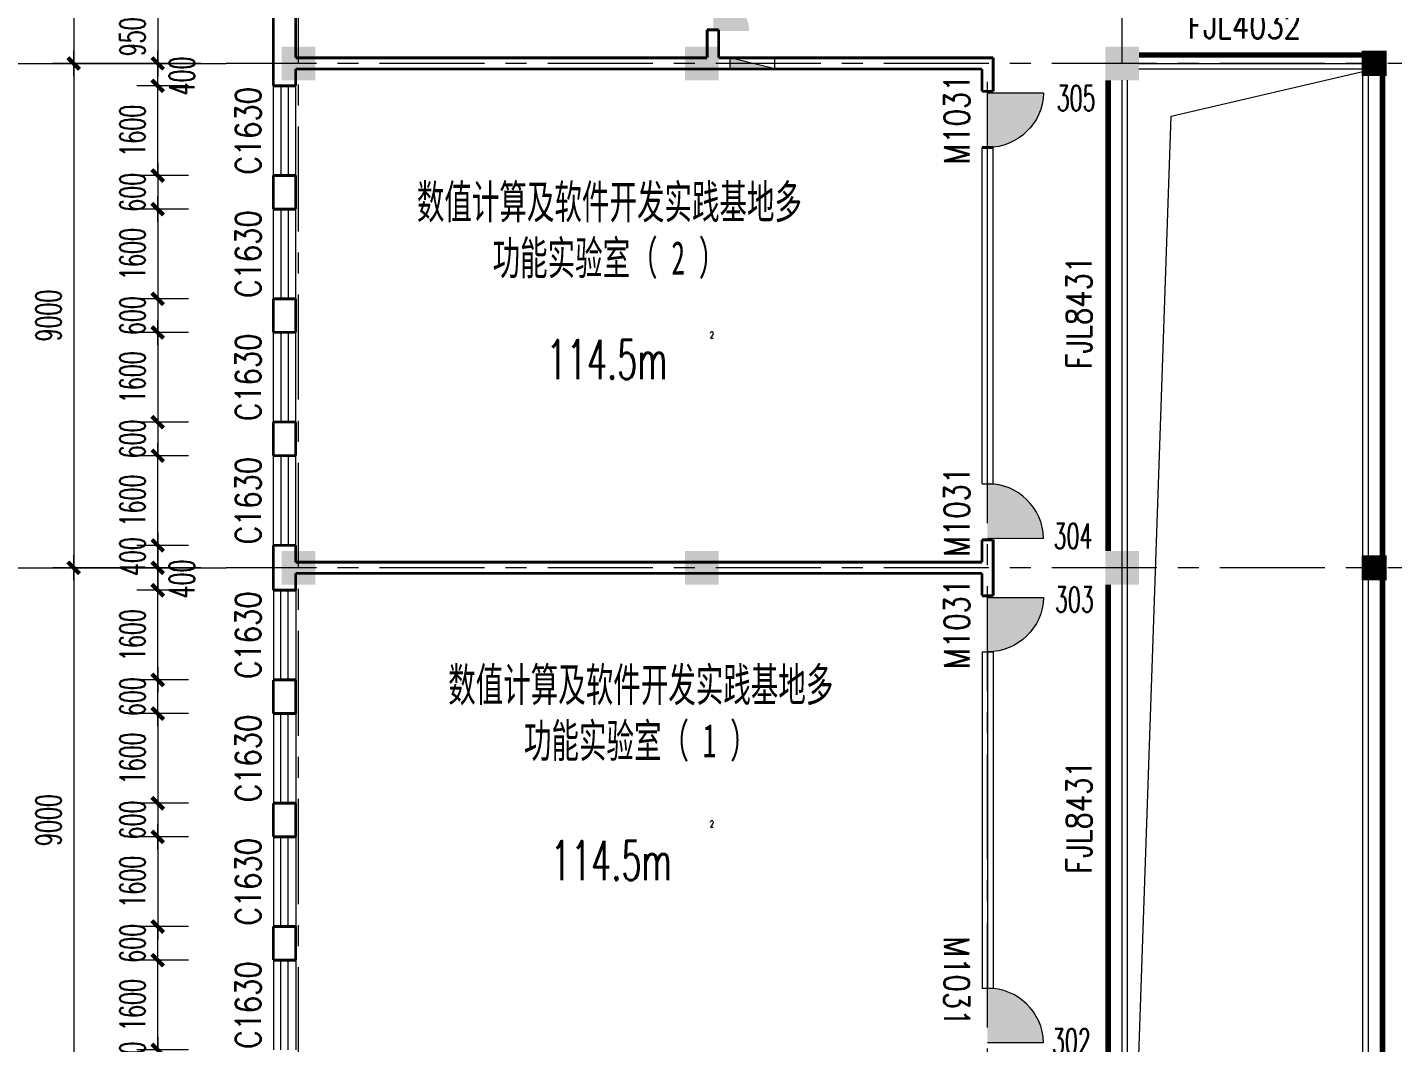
# Model space of a CAD drawing. Extents: x 1575758 to 1999219, y -897052 to -636879.
# Drawn here: x 1785633 to 1810006, y -678390 to -660273 of the extents above; entities that cross this region are included whole.
import ezdxf
from ezdxf.enums import TextEntityAlignment as Align

# ---------------------------------------------------------------- set-up
doc = ezdxf.new("R2010")
doc.units = 0
doc.header["$LTSCALE"] = 1500
doc.header["$MEASUREMENT"] = 0
doc.linetypes.add('CENTER', pattern=[2, 1.25, -0.25, 0.25, -0.25])
doc.linetypes.add('DASH', pattern=[0.35, 0.25, -0.1])
doc.layers.get('0').update_dxf_attribs({"linetype": 'CONTINUOUS', "lineweight": 5})
doc.layers.get('DEFPOINTS').update_dxf_attribs({"linetype": 'CONTINUOUS', "lineweight": 5})
for name, color, linetype, lineweight in [('AXIS', 7, 'CONTINUOUS', 5), ('COLUMN', 7, 'CONTINUOUS', 5), ('DOTE', 7, 'CENTER', 5), ('OTHER', 7, 'CONTINUOUS', 5), ('PUB_DIM', 7, 'CONTINUOUS', 5), ('PUB_TEXT', 7, 'CONTINUOUS', 5), ('STAIR', 7, 'CONTINUOUS', 0), ('U型玻璃', 7, 'CONTINUOUS', 5), ('WALL', 7, 'CONTINUOUS', 5), ('WINDOW', 7, 'CONTINUOUS', 0), ('WINDOW_TEXT', 7, 'CONTINUOUS', 5), ('我的', 7, 'CONTINUOUS', 5), ('消火栓', 7, 'CONTINUOUS', 5), ('防火卷帘', 7, 'CONTINUOUS', 5), ('防火卷帘名称', 7, 'CONTINUOUS', 5)]:
    doc.layers.add(name, color=color, linetype=linetype, lineweight=lineweight)
doc.layers.add('防盗门', color=180, linetype='CONTINUOUS')
doc.styles.add('_SIMPLEX', font='SIMPLEX.shx', dxfattribs={"width": 0.6})
doc.styles.add('DIM_FONT', font='romans.shx', dxfattribs={"width": 0.6})
doc.styles.add('SIMPLEX', font='SIMPLEX.SHX', dxfattribs={"width": 0.6})
doc.dimstyles.new('NORMAL', dxfattribs={"dimscale": 1.5, "dimtxt": 300, "dimasz": 1, "dimexe": 250, "dimexo": 300, "dimgap": 150, "dimtad": 1, "dimdec": 0, "dimdsep": 46, "dimtxsty": 'DIM_FONT', "dimblk1": '_DIMX', "dimblk2": '_DIMX', "dimsah": 1, "dimcen": 2.5, "dimdle": 0.3, "dimclrd": 256, "dimclre": 256, "dimclrt": 256, "dimadec": 0, "dimazin": 0, "dimtfac": 1, "dimtdec": 0, "dimtix": 1, "dimtmove": 2, "dimatfit": 3, "dimldrblk": '_DIMX', "dimfxl": 1, "dimtvp": 1, "dimtolj": 1, "dimtzin": 0, "dimlwd": -1, "dimlwe": -1, "dimarcsym": 0})
pattern_1 = [(45, (105655.5827, -242071.8225), (-0.8838834765, 0.8838834765), [])]

# ---------------------------------------------------------------- blocks, each defined once
blk = doc.blocks.new('M_A2ZXL')
blk.add_line((-0.472, 0), (-0.472, -1))
blk.add_arc((-0.5, 0), 1, 271.6231, 0)
blk = doc.blocks.new('_FZH')
blk.add_solid([(0.5, -0.5), (-0.5, -0.5), (0.5, 0.5), (-0.5, 0.5)])
blk = doc.blocks.new('A$C68C06AB7')
at = {"layer": '消火栓'}
blk.add_hatch(color=256, dxfattribs=at).paths.add_polyline_path([(800, 200), (0, 200), (800, 0)])
blk.add_line((0, 200), (800, 0), dxfattribs=at)
blk.add_lwpolyline([(0, 200), (0, 0), (800, 0), (800, 200)], close=True, dxfattribs=at)
blk = doc.blocks.new('_WBLK')
for p, q in [((-0.5, 0.5), (0.5, 0.5)), ((0.5, 0.167), (-0.5, 0.167)), ((0.5, -0.167), (-0.5, -0.167)), ((-0.5, -0.5), (0.5, -0.5))]:
    blk.add_line(p, q)
at = {"layer": 'WINDOW_TEXT', "style": 'SIMPLEX', "flags": 9}
blk.add_attdef('A', text='', height=1, dxfattribs=at).set_placement((0, 1.5), align=Align.MIDDLE)
blk = doc.blocks.new('_DIMX')
blk.add_line((-150, 0), (150, 0))
at = {"const_width": 50}
blk.add_lwpolyline([(-70, -70), (70, 70)], dxfattribs=at)
blk = doc.blocks.new('*D1008')
at = {"layer": 'AXIS'}
for p, q in [((1788731, -653117), (1786086, -653117)), ((1786461, -653118), (1786461, -660915)), ((1788731, -660917), (1786086, -660917))]:
    blk.add_line(p, q, dxfattribs=at)
at = {"layer": 'DEFPOINTS', "color": 0, "lineweight": 5}
for p in [(1789181, -653117), (1786461, -660917), (1789181, -660917)]:
    blk.add_point(p, dxfattribs=at)
at = {"layer": 'AXIS', "xscale": 1.5, "yscale": 1.5, "zscale": 1.5}
for p, rotation in [((1786461, -653117), 90), ((1786461, -660917), 270)]:
    blk.add_blockref('_DIMX', p, dxfattribs=dict(at, rotation=rotation))
at = {"layer": 'AXIS', "insert": (1786011, -657017), "char_height": 450, "attachment_point": 5, "rotation": 90, "style": 'DIM_FONT'}
blk.add_mtext('\\A1;7800', dxfattribs=at)
blk = doc.blocks.new('*D1009')
at = {"layer": 'AXIS'}
for p, q in [((1788731, -660917), (1786086, -660917)), ((1786461, -660918), (1786461, -669915)), ((1788731, -669917), (1786086, -669917))]:
    blk.add_line(p, q, dxfattribs=at)
at = {"layer": 'DEFPOINTS', "color": 0, "lineweight": 5}
for p in [(1789181, -660917), (1786461, -669917), (1789181, -669917)]:
    blk.add_point(p, dxfattribs=at)
at = {"layer": 'AXIS', "xscale": 1.5, "yscale": 1.5, "zscale": 1.5}
for p, rotation in [((1786461, -660917), 90), ((1786461, -669917), 270)]:
    blk.add_blockref('_DIMX', p, dxfattribs=dict(at, rotation=rotation))
at = {"layer": 'AXIS', "insert": (1786011, -665417), "char_height": 450, "attachment_point": 5, "rotation": 90, "style": 'DIM_FONT'}
blk.add_mtext('\\A1;9000', dxfattribs=at)
blk = doc.blocks.new('*D1010')
at = {"layer": 'AXIS'}
for p, q in [((1788731, -669917), (1786086, -669917)), ((1786461, -669918), (1786461, -678915)), ((1788731, -678917), (1786086, -678917))]:
    blk.add_line(p, q, dxfattribs=at)
at = {"layer": 'DEFPOINTS', "color": 0, "lineweight": 5}
for p in [(1789181, -669917), (1786461, -678917), (1789181, -678917)]:
    blk.add_point(p, dxfattribs=at)
at = {"layer": 'AXIS', "xscale": 1.5, "yscale": 1.5, "zscale": 1.5}
for p, rotation in [((1786461, -669917), 90), ((1786461, -678917), 270)]:
    blk.add_blockref('_DIMX', p, dxfattribs=dict(at, rotation=rotation))
at = {"layer": 'AXIS', "insert": (1786011, -674417), "char_height": 450, "attachment_point": 5, "rotation": 90, "style": 'DIM_FONT'}
blk.add_mtext('\\A1;9000', dxfattribs=at)
blk = doc.blocks.new('*D1012')
at = {"layer": 'AXIS'}
for p, q in [((1788419, -652667), (1784586, -652667)), ((1784961, -652668), (1784961, -687915)), ((1788419, -687917), (1784586, -687917))]:
    blk.add_line(p, q, dxfattribs=at)
at = {"layer": 'DEFPOINTS', "color": 0, "lineweight": 5}
for p in [(1788869, -652667), (1784961, -687917), (1788869, -687917)]:
    blk.add_point(p, dxfattribs=at)
at = {"layer": 'AXIS', "xscale": 1.5, "yscale": 1.5, "zscale": 1.5}
for p, rotation in [((1784961, -652667), 90), ((1784961, -687917), 270)]:
    blk.add_blockref('_DIMX', p, dxfattribs=dict(at, rotation=rotation))
at = {"layer": 'AXIS', "insert": (1784511, -670292), "char_height": 450, "attachment_point": 5, "rotation": 90, "style": 'DIM_FONT'}
blk.add_mtext('\\A1;35250', dxfattribs=at)
blk = doc.blocks.new('*D1020')
at = {"layer": 'DEFPOINTS', "color": 0, "lineweight": 5}
for p in [(1788961, -659967), (1787961, -660917), (1788961, -660917)]:
    blk.add_point(p, dxfattribs=at)
at = {"layer": 'PUB_DIM'}
for p, q in [((1788511, -659967), (1787586, -659967)), ((1787961, -659965), (1787961, -659964)), ((1787961, -659967), (1787961, -660917)), ((1788511, -660917), (1787586, -660917)), ((1787961, -660918), (1787961, -660920))]:
    blk.add_line(p, q, dxfattribs=at)
at = {"layer": 'PUB_DIM', "xscale": 1.5, "yscale": 1.5, "zscale": 1.5}
for p, rotation in [((1787961, -659967), 270), ((1787961, -660917), 90)]:
    blk.add_blockref('_DIMX', p, dxfattribs=dict(at, rotation=rotation))
at = {"layer": 'PUB_DIM', "insert": (1787511, -660442), "char_height": 450, "attachment_point": 5, "rotation": 90, "style": 'DIM_FONT'}
blk.add_mtext('\\A1;950', dxfattribs=at)
blk = doc.blocks.new('*D1066')
at = {"layer": 'DEFPOINTS', "color": 0, "lineweight": 5}
for p in [(1787961, -661317), (1788961, -661317), (1788961, -662917)]:
    blk.add_point(p, dxfattribs=at)
at = {"layer": 'PUB_DIM'}
for p, q in [((1788511, -661317), (1787586, -661317)), ((1787961, -662915), (1787961, -661318)), ((1788511, -662917), (1787586, -662917))]:
    blk.add_line(p, q, dxfattribs=at)
at = {"layer": 'PUB_DIM', "xscale": 1.5, "yscale": 1.5, "zscale": 1.5}
for p, rotation in [((1787961, -661317), 90), ((1787961, -662917), 270)]:
    blk.add_blockref('_DIMX', p, dxfattribs=dict(at, rotation=rotation))
at = {"layer": 'PUB_DIM', "insert": (1787511, -662117), "char_height": 450, "attachment_point": 5, "rotation": 90, "style": 'DIM_FONT'}
blk.add_mtext('\\A1;1600', dxfattribs=at)
blk = doc.blocks.new('*D1067')
at = {"layer": 'DEFPOINTS', "color": 0, "lineweight": 5}
for p in [(1788961, -662917), (1787961, -663517), (1788961, -663517)]:
    blk.add_point(p, dxfattribs=at)
at = {"layer": 'PUB_DIM'}
for p, q in [((1788511, -662917), (1787586, -662917)), ((1787961, -662915), (1787961, -662914)), ((1787961, -662917), (1787961, -663517)), ((1788511, -663517), (1787586, -663517)), ((1787961, -663518), (1787961, -663520))]:
    blk.add_line(p, q, dxfattribs=at)
at = {"layer": 'PUB_DIM', "xscale": 1.5, "yscale": 1.5, "zscale": 1.5}
for p, rotation in [((1787961, -662917), 270), ((1787961, -663517), 90)]:
    blk.add_blockref('_DIMX', p, dxfattribs=dict(at, rotation=rotation))
at = {"layer": 'PUB_DIM', "insert": (1787511, -663217), "char_height": 450, "attachment_point": 5, "rotation": 90, "style": 'DIM_FONT'}
blk.add_mtext('\\A1;600', dxfattribs=at)
blk = doc.blocks.new('*D1068')
at = {"layer": 'DEFPOINTS', "color": 0, "lineweight": 5}
for p in [(1788961, -663517), (1787961, -665117), (1788961, -665117)]:
    blk.add_point(p, dxfattribs=at)
at = {"layer": 'PUB_DIM'}
for p, q in [((1788511, -663517), (1787586, -663517)), ((1787961, -663518), (1787961, -665115)), ((1788511, -665117), (1787586, -665117))]:
    blk.add_line(p, q, dxfattribs=at)
at = {"layer": 'PUB_DIM', "xscale": 1.5, "yscale": 1.5, "zscale": 1.5}
for p, rotation in [((1787961, -663517), 90), ((1787961, -665117), 270)]:
    blk.add_blockref('_DIMX', p, dxfattribs=dict(at, rotation=rotation))
at = {"layer": 'PUB_DIM', "insert": (1787511, -664317), "char_height": 450, "attachment_point": 5, "rotation": 90, "style": 'DIM_FONT'}
blk.add_mtext('\\A1;1600', dxfattribs=at)
blk = doc.blocks.new('*D1069')
at = {"layer": 'DEFPOINTS', "color": 0, "lineweight": 5}
for p in [(1788961, -665117), (1787961, -665717), (1788961, -665717)]:
    blk.add_point(p, dxfattribs=at)
at = {"layer": 'PUB_DIM'}
for p, q in [((1788511, -665117), (1787586, -665117)), ((1787961, -665115), (1787961, -665114)), ((1787961, -665117), (1787961, -665717)), ((1788511, -665717), (1787586, -665717)), ((1787961, -665718), (1787961, -665720))]:
    blk.add_line(p, q, dxfattribs=at)
at = {"layer": 'PUB_DIM', "xscale": 1.5, "yscale": 1.5, "zscale": 1.5}
for p, rotation in [((1787961, -665117), 270), ((1787961, -665717), 90)]:
    blk.add_blockref('_DIMX', p, dxfattribs=dict(at, rotation=rotation))
at = {"layer": 'PUB_DIM', "insert": (1787511, -665417), "char_height": 450, "attachment_point": 5, "rotation": 90, "style": 'DIM_FONT'}
blk.add_mtext('\\A1;600', dxfattribs=at)
blk = doc.blocks.new('*D1070')
at = {"layer": 'DEFPOINTS', "color": 0, "lineweight": 5}
for p in [(1788961, -665717), (1787961, -667317), (1788961, -667317)]:
    blk.add_point(p, dxfattribs=at)
at = {"layer": 'PUB_DIM'}
for p, q in [((1788511, -665717), (1787586, -665717)), ((1787961, -665718), (1787961, -667315)), ((1788511, -667317), (1787586, -667317))]:
    blk.add_line(p, q, dxfattribs=at)
at = {"layer": 'PUB_DIM', "xscale": 1.5, "yscale": 1.5, "zscale": 1.5}
for p, rotation in [((1787961, -665717), 90), ((1787961, -667317), 270)]:
    blk.add_blockref('_DIMX', p, dxfattribs=dict(at, rotation=rotation))
at = {"layer": 'PUB_DIM', "insert": (1787511, -666517), "char_height": 450, "attachment_point": 5, "rotation": 90, "style": 'DIM_FONT'}
blk.add_mtext('\\A1;1600', dxfattribs=at)
blk = doc.blocks.new('*D1071')
at = {"layer": 'DEFPOINTS', "color": 0, "lineweight": 5}
for p in [(1788961, -667317), (1787961, -667917), (1788961, -667917)]:
    blk.add_point(p, dxfattribs=at)
at = {"layer": 'PUB_DIM'}
for p, q in [((1788511, -667317), (1787586, -667317)), ((1787961, -667315), (1787961, -667314)), ((1787961, -667317), (1787961, -667917)), ((1788511, -667917), (1787586, -667917)), ((1787961, -667918), (1787961, -667920))]:
    blk.add_line(p, q, dxfattribs=at)
at = {"layer": 'PUB_DIM', "xscale": 1.5, "yscale": 1.5, "zscale": 1.5}
for p, rotation in [((1787961, -667317), 270), ((1787961, -667917), 90)]:
    blk.add_blockref('_DIMX', p, dxfattribs=dict(at, rotation=rotation))
at = {"layer": 'PUB_DIM', "insert": (1787511, -667617), "char_height": 450, "attachment_point": 5, "rotation": 90, "style": 'DIM_FONT'}
blk.add_mtext('\\A1;600', dxfattribs=at)
blk = doc.blocks.new('*D1072')
at = {"layer": 'DEFPOINTS', "color": 0, "lineweight": 5}
for p in [(1787961, -671917), (1788961, -671917), (1788961, -672517)]:
    blk.add_point(p, dxfattribs=at)
at = {"layer": 'PUB_DIM'}
for p, q in [((1788511, -671917), (1787586, -671917)), ((1787961, -671915), (1787961, -671914)), ((1787961, -672517), (1787961, -671917)), ((1788511, -672517), (1787586, -672517)), ((1787961, -672518), (1787961, -672520))]:
    blk.add_line(p, q, dxfattribs=at)
at = {"layer": 'PUB_DIM', "xscale": 1.5, "yscale": 1.5, "zscale": 1.5}
for p, rotation in [((1787961, -671917), 270), ((1787961, -672517), 90)]:
    blk.add_blockref('_DIMX', p, dxfattribs=dict(at, rotation=rotation))
at = {"layer": 'PUB_DIM', "insert": (1787511, -672217), "char_height": 450, "attachment_point": 5, "rotation": 90, "style": 'DIM_FONT'}
blk.add_mtext('\\A1;600', dxfattribs=at)
blk = doc.blocks.new('*D1073')
at = {"layer": 'DEFPOINTS', "color": 0, "lineweight": 5}
for p in [(1787961, -670317), (1788961, -670317), (1788961, -671917)]:
    blk.add_point(p, dxfattribs=at)
at = {"layer": 'PUB_DIM'}
for p, q in [((1788511, -670317), (1787586, -670317)), ((1787961, -671915), (1787961, -670318)), ((1788511, -671917), (1787586, -671917))]:
    blk.add_line(p, q, dxfattribs=at)
at = {"layer": 'PUB_DIM', "xscale": 1.5, "yscale": 1.5, "zscale": 1.5}
for p, rotation in [((1787961, -670317), 90), ((1787961, -671917), 270)]:
    blk.add_blockref('_DIMX', p, dxfattribs=dict(at, rotation=rotation))
at = {"layer": 'PUB_DIM', "insert": (1787511, -671117), "char_height": 450, "attachment_point": 5, "rotation": 90, "style": 'DIM_FONT'}
blk.add_mtext('\\A1;1600', dxfattribs=at)
blk = doc.blocks.new('*D1074')
at = {"layer": 'DEFPOINTS', "color": 0, "lineweight": 5}
for p in [(1787961, -669517), (1788961, -669517), (1788961, -669917)]:
    blk.add_point(p, dxfattribs=at)
at = {"layer": 'PUB_DIM'}
for p, q in [((1788511, -669517), (1787586, -669517)), ((1787961, -669515), (1787961, -669514)), ((1787961, -669917), (1787961, -669517)), ((1788511, -669917), (1787586, -669917)), ((1787961, -669918), (1787961, -669920))]:
    blk.add_line(p, q, dxfattribs=at)
at = {"layer": 'PUB_DIM', "xscale": 1.5, "yscale": 1.5, "zscale": 1.5}
for p, rotation in [((1787961, -669517), 270), ((1787961, -669917), 90)]:
    blk.add_blockref('_DIMX', p, dxfattribs=dict(at, rotation=rotation))
at = {"layer": 'PUB_DIM', "insert": (1787511, -669717), "char_height": 450, "attachment_point": 5, "rotation": 90, "style": 'DIM_FONT'}
blk.add_mtext('\\A1;400', dxfattribs=at)
blk = doc.blocks.new('*D1075')
at = {"layer": 'DEFPOINTS', "color": 0, "lineweight": 5}
for p in [(1787961, -667917), (1788961, -667917), (1788961, -669517)]:
    blk.add_point(p, dxfattribs=at)
at = {"layer": 'PUB_DIM'}
for p, q in [((1788511, -667917), (1787586, -667917)), ((1787961, -669515), (1787961, -667918)), ((1788511, -669517), (1787586, -669517))]:
    blk.add_line(p, q, dxfattribs=at)
at = {"layer": 'PUB_DIM', "xscale": 1.5, "yscale": 1.5, "zscale": 1.5}
for p, rotation in [((1787961, -667917), 90), ((1787961, -669517), 270)]:
    blk.add_blockref('_DIMX', p, dxfattribs=dict(at, rotation=rotation))
at = {"layer": 'PUB_DIM', "insert": (1787511, -668717), "char_height": 450, "attachment_point": 5, "rotation": 90, "style": 'DIM_FONT'}
blk.add_mtext('\\A1;1600', dxfattribs=at)
blk = doc.blocks.new('*D1077')
at = {"layer": 'DEFPOINTS', "color": 0, "lineweight": 5}
for p in [(1787961, -676917), (1788961, -676917), (1788961, -678517)]:
    blk.add_point(p, dxfattribs=at)
at = {"layer": 'PUB_DIM'}
for p, q in [((1788511, -676917), (1787586, -676917)), ((1787961, -678515), (1787961, -676918)), ((1788511, -678517), (1787586, -678517))]:
    blk.add_line(p, q, dxfattribs=at)
at = {"layer": 'PUB_DIM', "xscale": 1.5, "yscale": 1.5, "zscale": 1.5}
for p, rotation in [((1787961, -676917), 90), ((1787961, -678517), 270)]:
    blk.add_blockref('_DIMX', p, dxfattribs=dict(at, rotation=rotation))
at = {"layer": 'PUB_DIM', "insert": (1787511, -677717), "char_height": 450, "attachment_point": 5, "rotation": 90, "style": 'DIM_FONT'}
blk.add_mtext('\\A1;1600', dxfattribs=at)
blk = doc.blocks.new('*D1078')
at = {"layer": 'DEFPOINTS', "color": 0, "lineweight": 5}
for p in [(1787961, -676317), (1788961, -676317), (1788961, -676917)]:
    blk.add_point(p, dxfattribs=at)
at = {"layer": 'PUB_DIM'}
for p, q in [((1788511, -676317), (1787586, -676317)), ((1787961, -676315), (1787961, -676314)), ((1787961, -676917), (1787961, -676317)), ((1788511, -676917), (1787586, -676917)), ((1787961, -676918), (1787961, -676920))]:
    blk.add_line(p, q, dxfattribs=at)
at = {"layer": 'PUB_DIM', "xscale": 1.5, "yscale": 1.5, "zscale": 1.5}
for p, rotation in [((1787961, -676317), 270), ((1787961, -676917), 90)]:
    blk.add_blockref('_DIMX', p, dxfattribs=dict(at, rotation=rotation))
at = {"layer": 'PUB_DIM', "insert": (1787511, -676617), "char_height": 450, "attachment_point": 5, "rotation": 90, "style": 'DIM_FONT'}
blk.add_mtext('\\A1;600', dxfattribs=at)
blk = doc.blocks.new('*D1079')
at = {"layer": 'DEFPOINTS', "color": 0, "lineweight": 5}
for p in [(1788961, -672517), (1787961, -674117), (1788961, -674117)]:
    blk.add_point(p, dxfattribs=at)
at = {"layer": 'PUB_DIM'}
for p, q in [((1788511, -672517), (1787586, -672517)), ((1787961, -672518), (1787961, -674115)), ((1788511, -674117), (1787586, -674117))]:
    blk.add_line(p, q, dxfattribs=at)
at = {"layer": 'PUB_DIM', "xscale": 1.5, "yscale": 1.5, "zscale": 1.5}
for p, rotation in [((1787961, -672517), 90), ((1787961, -674117), 270)]:
    blk.add_blockref('_DIMX', p, dxfattribs=dict(at, rotation=rotation))
at = {"layer": 'PUB_DIM', "insert": (1787511, -673317), "char_height": 450, "attachment_point": 5, "rotation": 90, "style": 'DIM_FONT'}
blk.add_mtext('\\A1;1600', dxfattribs=at)
blk = doc.blocks.new('*D1080')
at = {"layer": 'DEFPOINTS', "color": 0, "lineweight": 5}
for p in [(1788961, -674117), (1787961, -674717), (1788961, -674717)]:
    blk.add_point(p, dxfattribs=at)
at = {"layer": 'PUB_DIM'}
for p, q in [((1788511, -674117), (1787586, -674117)), ((1787961, -674115), (1787961, -674114)), ((1787961, -674117), (1787961, -674717)), ((1788511, -674717), (1787586, -674717)), ((1787961, -674718), (1787961, -674720))]:
    blk.add_line(p, q, dxfattribs=at)
at = {"layer": 'PUB_DIM', "xscale": 1.5, "yscale": 1.5, "zscale": 1.5}
for p, rotation in [((1787961, -674117), 270), ((1787961, -674717), 90)]:
    blk.add_blockref('_DIMX', p, dxfattribs=dict(at, rotation=rotation))
at = {"layer": 'PUB_DIM', "insert": (1787511, -674417), "char_height": 450, "attachment_point": 5, "rotation": 90, "style": 'DIM_FONT'}
blk.add_mtext('\\A1;600', dxfattribs=at)
blk = doc.blocks.new('*D1081')
at = {"layer": 'DEFPOINTS', "color": 0, "lineweight": 5}
for p in [(1788961, -674717), (1787961, -676317), (1788961, -676317)]:
    blk.add_point(p, dxfattribs=at)
at = {"layer": 'PUB_DIM'}
for p, q in [((1788511, -674717), (1787586, -674717)), ((1787961, -674718), (1787961, -676315)), ((1788511, -676317), (1787586, -676317))]:
    blk.add_line(p, q, dxfattribs=at)
at = {"layer": 'PUB_DIM', "xscale": 1.5, "yscale": 1.5, "zscale": 1.5}
for p, rotation in [((1787961, -674717), 90), ((1787961, -676317), 270)]:
    blk.add_blockref('_DIMX', p, dxfattribs=dict(at, rotation=rotation))
at = {"layer": 'PUB_DIM', "insert": (1787511, -675517), "char_height": 450, "attachment_point": 5, "rotation": 90, "style": 'DIM_FONT'}
blk.add_mtext('\\A1;1600', dxfattribs=at)
blk = doc.blocks.new('*D1093')
at = {"layer": 'DEFPOINTS', "color": 0, "lineweight": 5}
for p in [(1787961, -660917), (1788961, -660917), (1788961, -661317)]:
    blk.add_point(p, dxfattribs=at)
at = {"layer": 'PUB_DIM'}
for p, q in [((1788511, -660917), (1787586, -660917)), ((1787961, -660915), (1787961, -660914)), ((1787961, -661317), (1787961, -660917)), ((1788511, -661317), (1787586, -661317)), ((1787961, -661318), (1787961, -661320))]:
    blk.add_line(p, q, dxfattribs=at)
at = {"layer": 'PUB_DIM', "xscale": 1.5, "yscale": 1.5, "zscale": 1.5}
for p, rotation in [((1787961, -660917), 270), ((1787961, -661317), 90)]:
    blk.add_blockref('_DIMX', p, dxfattribs=dict(at, rotation=rotation))
at = {"layer": 'PUB_DIM', "insert": (1788393, -661142), "char_height": 450, "attachment_point": 5, "rotation": 90, "style": 'DIM_FONT'}
blk.add_mtext('\\A1;400', dxfattribs=at)
blk = doc.blocks.new('*D1094')
at = {"layer": 'DEFPOINTS', "color": 0, "lineweight": 5}
for p in [(1788961, -669917), (1787961, -670317), (1788961, -670317)]:
    blk.add_point(p, dxfattribs=at)
at = {"layer": 'PUB_DIM'}
for p, q in [((1788511, -669917), (1787586, -669917)), ((1787961, -669915), (1787961, -669914)), ((1787961, -669917), (1787961, -670317)), ((1788511, -670317), (1787586, -670317)), ((1787961, -670318), (1787961, -670320))]:
    blk.add_line(p, q, dxfattribs=at)
at = {"layer": 'PUB_DIM', "xscale": 1.5, "yscale": 1.5, "zscale": 1.5}
for p, rotation in [((1787961, -669917), 270), ((1787961, -670317), 90)]:
    blk.add_blockref('_DIMX', p, dxfattribs=dict(at, rotation=rotation))
at = {"layer": 'PUB_DIM', "insert": (1788393, -670117), "char_height": 450, "attachment_point": 5, "rotation": 90, "style": 'DIM_FONT'}
blk.add_mtext('\\A1;400', dxfattribs=at)
blk = doc.blocks.new('*D1095')
at = {"layer": 'DEFPOINTS', "color": 0, "lineweight": 5}
for p in [(1787961, -678517), (1788961, -678517), (1788961, -678917)]:
    blk.add_point(p, dxfattribs=at)
at = {"layer": 'PUB_DIM'}
for p, q in [((1788511, -678517), (1787586, -678517)), ((1787961, -678515), (1787961, -678514)), ((1787961, -678917), (1787961, -678517)), ((1788511, -678917), (1787586, -678917)), ((1787961, -678918), (1787961, -678920))]:
    blk.add_line(p, q, dxfattribs=at)
at = {"layer": 'PUB_DIM', "xscale": 1.5, "yscale": 1.5, "zscale": 1.5}
for p, rotation in [((1787961, -678517), 270), ((1787961, -678917), 90)]:
    blk.add_blockref('_DIMX', p, dxfattribs=dict(at, rotation=rotation))
at = {"layer": 'PUB_DIM', "insert": (1787511, -678717), "char_height": 450, "attachment_point": 5, "rotation": 90, "style": 'DIM_FONT'}
blk.add_mtext('\\A1;400', dxfattribs=at)

msp = doc.modelspace()

# ---------------------------------------------------------------- hatches: boundary and pattern name
at = {"layer": 'WALL'}
h = msp.add_hatch(dxfattribs=at)
h.set_pattern_fill('ANSI31', color=256, scale=10, style=0)
h.set_pattern_definition(pattern_1)
h.paths.add_polyline_path([(1809475.2, -660716.6), (1809875.2, -660716.6), (1809875.2, -661116.6), (1809475.2, -661116.6)])
h = msp.add_hatch(dxfattribs=at)
h.set_pattern_fill('ANSI31', color=256, scale=10, style=0)
h.set_pattern_definition(pattern_1)
h.paths.add_polyline_path([(1809475.2, -669716.6), (1809875.2, -669716.6), (1809875.2, -670116.6), (1809475.2, -670116.6)])
at = {"layer": '防盗门'}
for points in [[(1797881, -660338), (1798520.8, -660338, 0.4059403), (1797881, -659716.1)], [(1802770.5, -661454), (1803770.1, -661454.1, -0.4059403), (1802770.4, -662425.6)], [(1802770.5, -669369.6), (1803770.1, -669369.6, 0.4059403), (1802770.5, -668397.9)], [(1802770.5, -670445.2), (1803770.1, -670445.2, -0.4059403), (1802770.5, -671416.9)], [(1802772.4, -678384.1), (1803772, -678382.2, 0.4059403), (1802770.6, -677412.4)]]:
    msp.add_hatch(color=256, dxfattribs=at).paths.add_polyline_path(points)

# ---------------------------------------------------------------- linework, layer by layer
at = {"layer": 'AXIS'}
for p, q in [((1783761.1, -660916.6), (1789181.4, -660916.6)), ((1783761.1, -669916.6), (1789181.4, -669916.6))]:
    msp.add_line(p, q, dxfattribs=at)
at = {"layer": 'COLUMN', "const_width": 50}
for points in [[(1809475.2, -660716.6), (1809875.2, -660716.6), (1809875.2, -661116.6), (1809475.2, -661116.6)], [(1809475.2, -669716.6), (1809875.2, -669716.6), (1809875.2, -670116.6), (1809475.2, -670116.6)]]:
    msp.add_lwpolyline(points, close=True, dxfattribs=at)
at = {"layer": 'DOTE'}
for p, q in [((1790474.9, -687916.6), (1790474.9, -648933.1)), ((1805174.9, -687916.6), (1805174.9, -648933.1)), ((1823796.7, -660916.6), (1789181.4, -660916.6)), ((1802774.9, -684117.9), (1802774.9, -660916.6)), ((1823796.7, -669916.6), (1789181.4, -669916.6))]:
    msp.add_line(p, q, dxfattribs=at)
at = {"layer": 'OTHER'}
msp.add_lwpolyline([(1805474.9, -678616.6), (1806051.6, -661857.3), (1809675, -661016.6)], dxfattribs=at)
at = {"layer": 'STAIR'}
for p, q in [((1805474.9, -660916.6), (1809575, -660916.6)), ((1809575, -684216.6), (1809575, -660916.6)), ((1805174.9, -684216.6), (1805174.9, -661216.6)), ((1805274.9, -684116.6), (1805274.9, -661216.6)), ((1805474.9, -661016.6), (1809475, -661016.6)), ((1809475, -684116.6), (1809475, -661016.6))]:
    msp.add_line(p, q, dxfattribs=at)
at = {"layer": 'U型玻璃'}
for p, q in [((1802675, -668416.6), (1802675, -662416.6)), ((1802775, -668416.6), (1802775, -662416.6)), ((1802875, -668416.6), (1802875, -662416.6)), ((1802675, -668416.6), (1802875, -668416.6)), ((1802674.9, -671416.6), (1802875, -671416.6)), ((1802681.4, -677416.6), (1802681.6, -671416.6)), ((1802781.4, -677416.6), (1802781.6, -671416.6)), ((1802881.4, -677416.6), (1802881.6, -671416.6)), ((1802674.8, -677416.6), (1802874.8, -677416.6))]:
    msp.add_line(p, q, dxfattribs=at)
at = {"layer": 'U型玻璃', "const_width": 50}
msp.add_lwpolyline([(1802675, -662416.6), (1802875, -662416.6)], dxfattribs=at)
at = {"layer": 'WALL', "const_width": 50}
for points in [[(1790024.9, -661316.6), (1790024.9, -659966.6)], [(1790424.9, -660816.6), (1790424.9, -659966.6)], [(1797768, -660316.6), (1797768, -660816.6)], [(1797974.9, -660316.6), (1797768, -660316.6)], [(1797974.9, -660316.6), (1797974.9, -660816.6)], [(1790424.9, -660816.6), (1797768, -660816.6)], [(1790424.9, -661316.6), (1790424.9, -661016.6)], [(1790424.9, -661016.6), (1802675, -661016.6)], [(1797974.9, -660816.6), (1802875, -660816.6)], [(1802675, -661416.6), (1802675, -661016.6)], [(1802875, -661416.6), (1802875, -660816.6)], [(1790424.9, -661316.6), (1790024.9, -661316.6)], [(1802875, -661416.6), (1802675, -661416.6)], [(1790424.9, -662916.6), (1790024.9, -662916.6)], [(1790024.9, -663516.6), (1790024.9, -662916.6)], [(1790424.9, -663516.6), (1790424.9, -662916.6)], [(1790424.9, -663516.6), (1790024.9, -663516.6)], [(1790424.9, -665116.6), (1790024.9, -665116.6)], [(1790024.9, -665716.6), (1790024.9, -665116.6)], [(1790424.9, -665716.6), (1790424.9, -665116.6)], [(1790424.9, -665716.6), (1790024.9, -665716.6)], [(1790424.9, -667316.6), (1790024.9, -667316.6)], [(1790024.9, -667916.6), (1790024.9, -667316.6)], [(1790424.9, -667916.6), (1790424.9, -667316.6)], [(1790424.9, -667916.6), (1790024.9, -667916.6)], [(1790024.9, -670316.6), (1790024.9, -669516.6)], [(1790424.9, -669516.6), (1790024.9, -669516.6)], [(1790424.9, -669816.6), (1790424.9, -669516.6)], [(1802875, -669416.6), (1802675, -669416.6)], [(1802675, -669816.6), (1802675, -669416.6)], [(1802875, -670416.6), (1802875, -669416.6)], [(1802675, -669816.6), (1790424.9, -669816.6)], [(1790424.9, -670316.6), (1790424.9, -670016.6)], [(1802675, -670016.6), (1790424.9, -670016.6)], [(1802675, -670416.6), (1802675, -670016.6)], [(1790424.9, -670316.6), (1790024.9, -670316.6)], [(1802875, -670416.6), (1802675, -670416.6)], [(1790024.9, -672516.6), (1790024.9, -671916.6)], [(1790424.9, -671916.6), (1790024.9, -671916.6)], [(1790424.9, -672516.6), (1790424.9, -671916.6)], [(1790424.9, -672516.6), (1790024.9, -672516.6)], [(1790024.9, -674716.6), (1790024.9, -674116.6)], [(1790424.9, -674116.6), (1790024.9, -674116.6)], [(1790424.9, -674716.6), (1790424.9, -674116.6)], [(1790424.9, -674716.6), (1790024.9, -674716.6)], [(1790024.9, -676916.6), (1790024.9, -676316.6)], [(1790424.9, -676316.6), (1790024.9, -676316.6)], [(1790424.9, -676916.6), (1790424.9, -676316.6)], [(1790424.9, -676916.6), (1790024.9, -676916.6)]]:
    msp.add_lwpolyline(points, dxfattribs=at)
at = {"layer": '防火卷帘', "linetype": 'DASH', "const_width": 100}
for points in [[(1805474.9, -660766.6), (1809475.2, -660766.6)], [(1804924.9, -669616.6), (1804924.9, -661216.6)], [(1809825.2, -669716.6), (1809825.2, -661116.6)], [(1804924.9, -678616.6), (1804924.9, -670216.6)], [(1809825.2, -678616.6), (1809825.2, -670116.6)]]:
    msp.add_lwpolyline(points, dxfattribs=at)

# ---------------------------------------------------------------- block references
at = {"layer": 'COLUMN', "xscale": 600, "yscale": 600, "zscale": 600}
for p in [(1790474.9, -660916.6), (1797674.9, -660916.6), (1805174.9, -660916.6), (1790474.9, -669916.6), (1797674.9, -669916.6), (1805174.9, -669916.6)]:
    msp.add_blockref('_FZH', p, dxfattribs=at)
at = {"layer": 'WINDOW'}
ref = msp.add_blockref('_WBLK', (1790224.9, -662116.6), dxfattribs=dict(at, xscale=1600, yscale=400, zscale=1600, rotation=90))
ref.add_attrib('A', 'C1630', dxfattribs={"layer": 'WINDOW_TEXT', "height": 450, "rotation": 90, "style": '_SIMPLEX', "width": 0.8, "flags": 8}).set_placement((1789574.9, -662116.6), align=Align.MIDDLE)
ref = msp.add_blockref('M_A2ZXL', (1802774.9, -661916.6), dxfattribs=dict(at, xscale=-1000, yscale=1000, zscale=1000, rotation=89.99039802862046))
ref.add_attrib('A', 'M1031', dxfattribs={"layer": 'WINDOW_TEXT', "height": 450, "rotation": 89.9904, "style": '_SIMPLEX', "width": 0.8, "flags": 8}).set_placement((1802224.9, -661916.5, -360295.4), align=Align.MIDDLE)
ref = msp.add_blockref('_WBLK', (1790224.9, -664316.6), dxfattribs=dict(at, xscale=1600, yscale=400, zscale=1600, rotation=90))
ref.add_attrib('A', 'C1630', dxfattribs={"layer": 'WINDOW_TEXT', "height": 450, "rotation": 90, "style": '_SIMPLEX', "width": 0.8, "flags": 8}).set_placement((1789574.9, -664316.6), align=Align.MIDDLE)
ref = msp.add_blockref('_WBLK', (1790224.9, -666516.6), dxfattribs=dict(at, xscale=1600, yscale=400, zscale=1600, rotation=90))
ref.add_attrib('A', 'C1630', dxfattribs={"layer": 'WINDOW_TEXT', "height": 450, "rotation": 90, "style": '_SIMPLEX', "width": 0.8, "flags": 8}).set_placement((1789574.9, -666516.6), align=Align.MIDDLE)
ref = msp.add_blockref('_WBLK', (1790224.9, -668716.6), dxfattribs=dict(at, xscale=1600, yscale=399.9999999997672, zscale=1600, rotation=90))
ref.add_attrib('A', 'C1630', dxfattribs={"layer": 'WINDOW_TEXT', "height": 450, "rotation": 90, "style": '_SIMPLEX', "width": 0.8, "flags": 8}).set_placement((1789574.9, -668716.6), align=Align.MIDDLE)
ref = msp.add_blockref('M_A2ZXL', (1802774.9, -668916.6), dxfattribs=dict(at, xscale=1000, yscale=1000, zscale=1000, rotation=90))
ref.add_attrib('A', 'M1031', dxfattribs={"layer": 'WINDOW_TEXT', "height": 450, "rotation": 90, "style": '_SIMPLEX', "width": 0.8, "flags": 8}).set_placement((1802224.9, -668916.6, -360295.4), align=Align.MIDDLE)
ref = msp.add_blockref('M_A2ZXL', (1802774.9, -670916.6), dxfattribs=dict(at, xscale=-1000, yscale=1000, zscale=1000, rotation=90))
ref.add_attrib('A', 'M1031', dxfattribs={"layer": 'WINDOW_TEXT', "height": 450, "rotation": 90, "style": '_SIMPLEX', "width": 0.8, "flags": 8}).set_placement((1802224.9, -670916.6, -360295.4), align=Align.MIDDLE)
ref = msp.add_blockref('_WBLK', (1790224.9, -671116.6), dxfattribs=dict(at, xscale=-1600, yscale=399.9999999997672, zscale=1600, rotation=90))
ref.add_attrib('A', 'C1630', dxfattribs={"layer": 'WINDOW_TEXT', "height": 450, "rotation": 90, "style": '_SIMPLEX', "width": 0.8, "flags": 8}).set_placement((1789574.9, -671116.6), align=Align.MIDDLE)
ref = msp.add_blockref('_WBLK', (1790224.9, -673316.6), dxfattribs=dict(at, xscale=-1600, yscale=400, zscale=1600, rotation=90))
ref.add_attrib('A', 'C1630', dxfattribs={"layer": 'WINDOW_TEXT', "height": 450, "rotation": 90, "style": '_SIMPLEX', "width": 0.8, "flags": 8}).set_placement((1789574.9, -673316.6), align=Align.MIDDLE)
ref = msp.add_blockref('_WBLK', (1790224.9, -675516.6), dxfattribs=dict(at, xscale=-1600, yscale=400, zscale=1600, rotation=90))
ref.add_attrib('A', 'C1630', dxfattribs={"layer": 'WINDOW_TEXT', "height": 450, "rotation": 90, "style": '_SIMPLEX', "width": 0.8, "flags": 8}).set_placement((1789574.9, -675516.6), align=Align.MIDDLE)
ref = msp.add_blockref('M_A2ZXL', (1802773.9, -677916.6), dxfattribs=dict(at, xscale=1000, yscale=1000, zscale=1000, rotation=90.10966400302384))
ref.add_attrib('A', 'M1031', dxfattribs={"layer": 'WINDOW_TEXT', "height": 450, "rotation": 270.10966, "style": '_SIMPLEX', "width": 0.8, "flags": 8}).set_placement((1802222.7, -677298.1, -360295.4), align=Align.MIDDLE)
ref = msp.add_blockref('_WBLK', (1790224.9, -677716.6), dxfattribs=dict(at, xscale=-1600, yscale=400, zscale=1600, rotation=90))
ref.add_attrib('A', 'C1630', dxfattribs={"layer": 'WINDOW_TEXT', "height": 450, "rotation": 90, "style": '_SIMPLEX', "width": 0.8, "flags": 8}).set_placement((1789574.9, -677716.6), align=Align.MIDDLE)
at = {"layer": '消火栓', "rotation": 180}
msp.add_blockref('A$C68C06AB7', (1798974.9, -660816.6), dxfattribs=at)
msp.add_blockref('A$C68C06AB7', (1798974.9, -660816.6), dxfattribs=at)

# ---------------------------------------------------------------- texts
at = {"layer": 'PUB_TEXT', "char_height": 120, "width": 491, "attachment_point": 3, "style": 'DIM_FONT'}
for insert in [(1797887.7, -665701.2), (1797887.7, -674427.3)]:
    msp.add_mtext('2', dxfattribs=dict(at, insert=insert))
at = {"layer": '我的', "color": 0, "lineweight": 5, "style": 'DIM_FONT'}
for s, insert, char_height, width, attachment_point in [('305', (1804007.8, -661310.1), 450, 26054.681, 1), ('{\\fSTFangsong|b0|i0|c134|p2;数值计算及软件开发实践基地多功能实验室（ 2 ）}', (1796024.1, -663086.5), 600, 7073.032, 2), ('{\\C3;114.5m}', (1794902.3, -665850.3), 700, 2557.22, 1), ('304', (1803952.9, -669124.9), 450, 26054.681, 1), ('303', (1803977.2, -670258.5), 450, 26054.681, 1), ('{\\fSTFangsong|b0|i0|c134|p2;数值计算及软件开发实践基地多功能实验室（ 1 ）}', (1796583.9, -671701.2), 600, 7073.032, 2), ('{\\C3;114.5m}', (1794977.5, -674790.7), 700, 2557.22, 1), ('302', (1803923.8, -678139.9), 450, 26054.681, 1)]:
    msp.add_mtext(s, dxfattribs=dict(at, insert=insert, char_height=char_height, width=width, attachment_point=attachment_point))
at = {"layer": '防火卷帘名称', "style": '_SIMPLEX', "width": 0.8}
msp.add_text('FJL4032', height=450, dxfattribs=at).set_placement((1806347.8, -660471.9))
for p in [(1804630.3, -666371.5), (1804630.3, -675371.5)]:
    msp.add_text('FJL8431', height=450, rotation=90, dxfattribs=at).set_placement(p)

# ---------------------------------------------------------------- dimensions: what is measured, and where the dimension line sits
at = {"layer": 'AXIS'}
for base, p1, p2, angle, picture, middle in [((1784961.1, -687916.6), (1788868.9, -652666.6), (1788868.9, -687916.6), 270, '*D1012', (1784511.1, -670291.6)), ((1786461.1, -669916.6), (1789181.4, -660916.6), (1789181.4, -669916.6), 90, '*D1009', (1786011.1, -665416.6)), ((1786461.1, -678916.6), (1789181.4, -669916.6), (1789181.4, -678916.6), 90, '*D1010', (1786011.1, -674416.6))]:
    dim = msp.add_linear_dim(base=base, p1=p1, p2=p2, angle=angle, dimstyle='NORMAL', dxfattribs=at)
    dim.commit()
    dim.dimension.update_dxf_attribs({"geometry": picture, "text_midpoint": middle})
dim = msp.add_aligned_dim(p1=(1789181.4, -653116.6), p2=(1789181.4, -660916.6), distance=-2720.3, dimstyle='NORMAL', dxfattribs=at)
dim.commit()
dim.dimension.update_dxf_attribs({"geometry": '*D1008', "text_midpoint": (1786011.1, -657016.6)})
at = {"layer": 'PUB_DIM'}
for p1, p2, distance, picture, middle in [((1788961.1, -659966.6), (1788961.1, -660916.6), -1000, '*D1020', (1787511.1, -660441.6)), ((1788961.1, -662916.6), (1788961.1, -661316.6), 1000, '*D1066', (1787511.1, -662116.6)), ((1788961.1, -662916.6), (1788961.1, -663516.6), -1000, '*D1067', (1787511.1, -663216.6)), ((1788961.1, -663516.6), (1788961.1, -665116.6), -1000, '*D1068', (1787511.1, -664316.6)), ((1788961.1, -665116.6), (1788961.1, -665716.6), -1000, '*D1069', (1787511.1, -665416.6)), ((1788961.1, -665716.6), (1788961.1, -667316.6), -1000, '*D1070', (1787511.1, -666516.6)), ((1788961.1, -667316.6), (1788961.1, -667916.6), -1000, '*D1071', (1787511.1, -667616.6)), ((1788961.1, -669516.6), (1788961.1, -667916.6), 1000, '*D1075', (1787511.1, -668716.6)), ((1788961.1, -669916.6), (1788961.1, -669516.6), 1000, '*D1074', (1787511.1, -669716.6)), ((1788961.1, -671916.6), (1788961.1, -670316.6), 1000, '*D1073', (1787511.1, -671116.6)), ((1788961.1, -672516.6), (1788961.1, -671916.6), 1000, '*D1072', (1787511.1, -672216.6)), ((1788961.1, -672516.6), (1788961.1, -674116.6), -1000, '*D1079', (1787511.1, -673316.6)), ((1788961.1, -674116.6), (1788961.1, -674716.6), -1000, '*D1080', (1787511.1, -674416.6)), ((1788961.1, -674716.6), (1788961.1, -676316.6), -1000, '*D1081', (1787511.1, -675516.6)), ((1788961.1, -676916.6), (1788961.1, -676316.6), 1000, '*D1078', (1787511.1, -676616.6)), ((1788961.1, -678516.6), (1788961.1, -676916.6), 1000, '*D1077', (1787511.1, -677716.6)), ((1788961.1, -678916.6), (1788961.1, -678516.6), 1000, '*D1095', (1787511.1, -678716.6))]:
    dim = msp.add_aligned_dim(p1=p1, p2=p2, distance=distance, dimstyle='NORMAL', dxfattribs=at)
    dim.commit()
    dim.dimension.update_dxf_attribs({"geometry": picture, "text_midpoint": middle})
for base, p1, p2, angle, picture, middle in [((1787961.1, -660916.6), (1788961.1, -661316.6), (1788961.1, -660916.6), 90, '*D1093', (1788393.1, -661141.6)), ((1787961.1, -670316.5), (1788961.1, -669916.6), (1788961.1, -670316.5), 270, '*D1094', (1788393.1, -670116.6))]:
    dim = msp.add_linear_dim(base=base, p1=p1, p2=p2, angle=angle, dimstyle='NORMAL', dxfattribs=at)
    dim.commit()
    dim.dimension.update_dxf_attribs({"geometry": picture, "text_midpoint": middle, "dimtype": 161})

doc.saveas('drawing.dxf')
